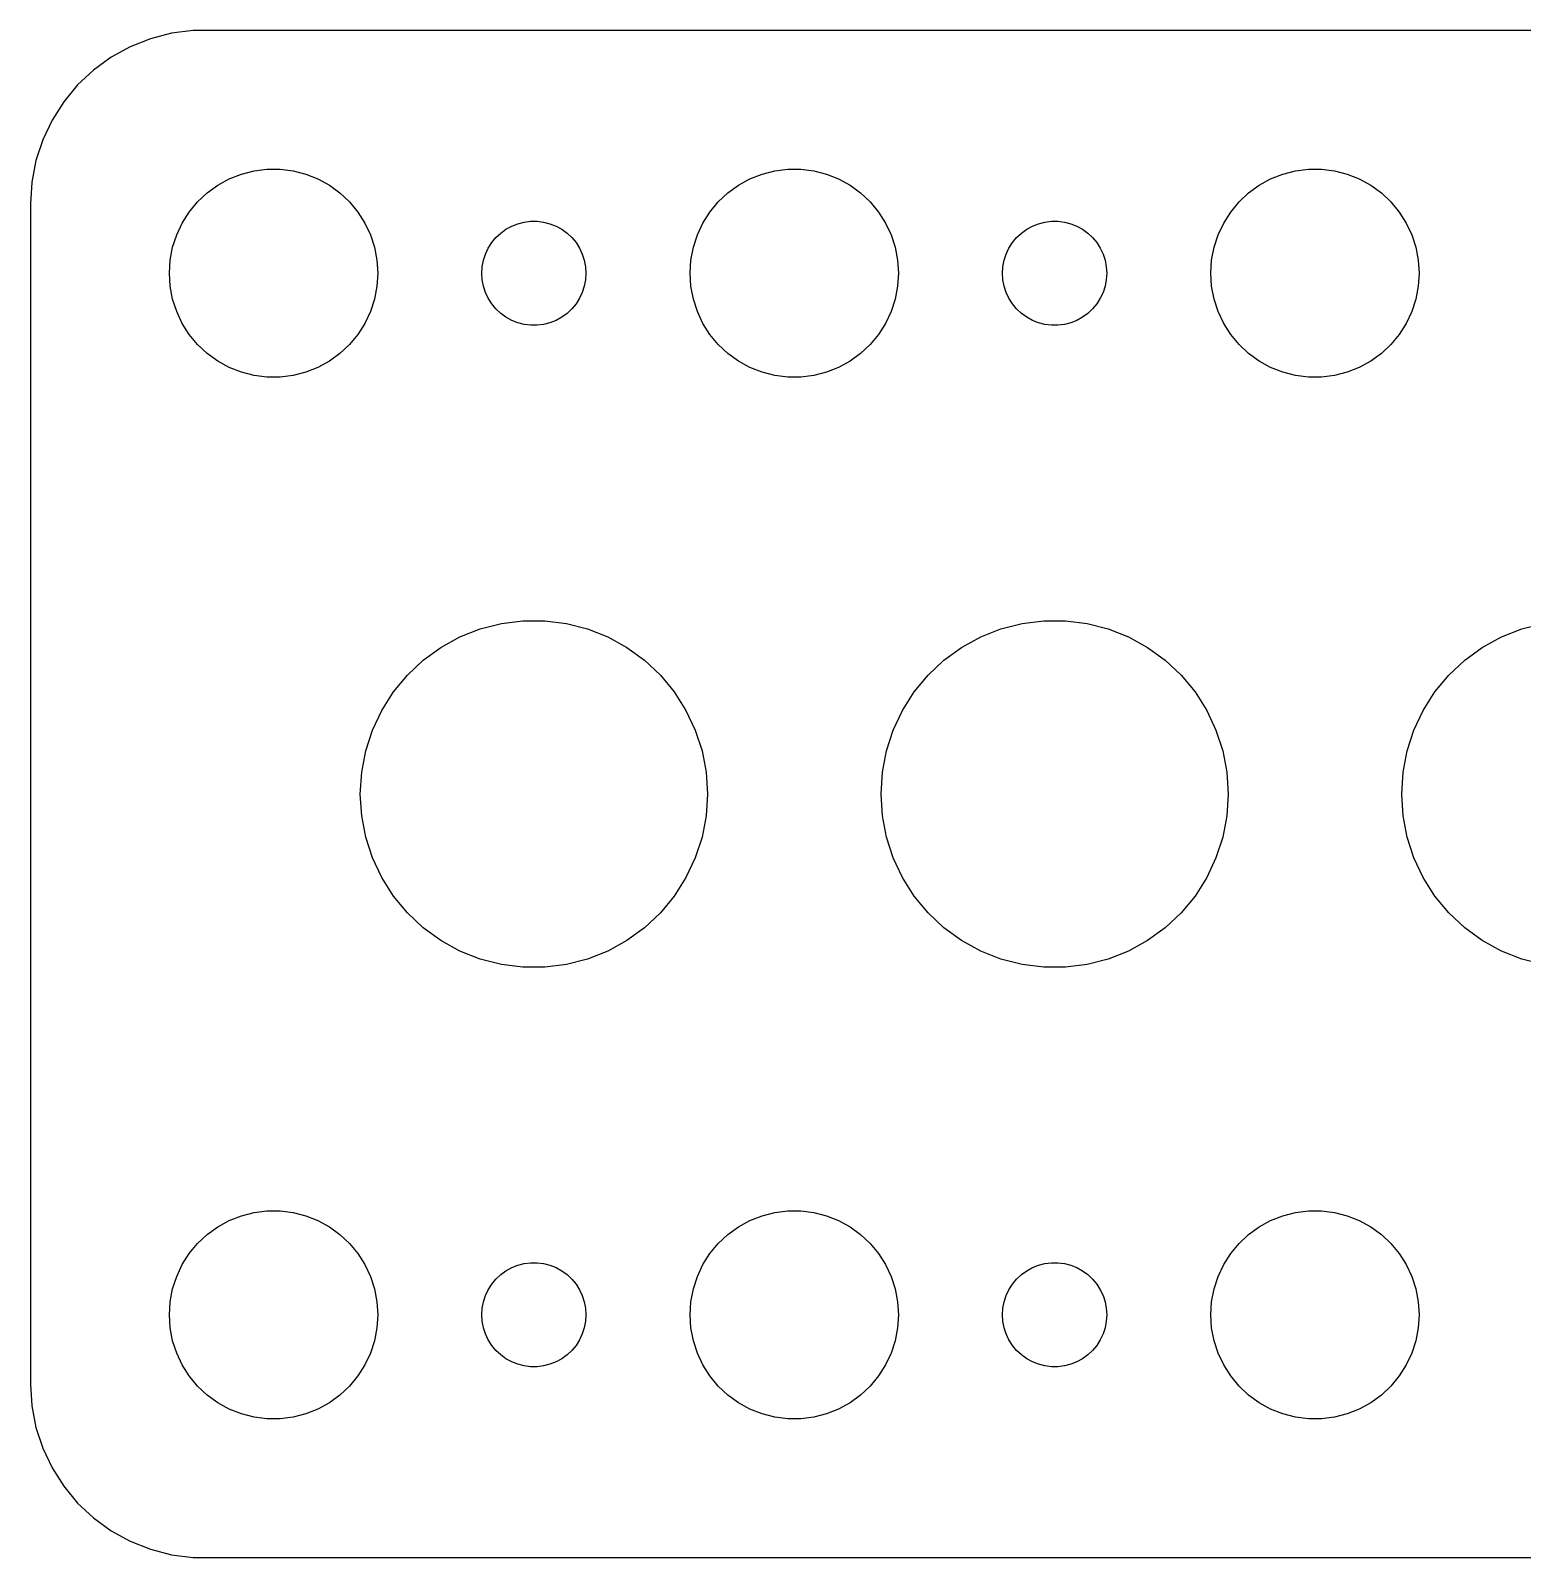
# Model space of a CAD drawing. Header units: metres. Extents: x -44.5 to 44.5, y 32 to 76.
# Drawn here: x -44.5 to -1.52, y 32.01 to 75.99 of the extents above; entities that cross this region are included whole.
import ezdxf

# ---------------------------------------------------------------- set-up
doc = ezdxf.new("R2010")
doc.units = ezdxf.units.M

msp = doc.modelspace()

# ---------------------------------------------------------------- linework, layer by layer
for p, q in [((-41.0451, 75.7553), (-41.6289, 75.5241)), ((-40.4369, 75.9114), (-41.0451, 75.7553)), ((-39.8139, 75.9901), (-40.4369, 75.9114)), ((39.8139, 75.9901), (-39.8139, 75.9901)), ((-42.1791, 75.2216), (-42.6871, 74.8526)), ((-41.6289, 75.5241), (-42.1791, 75.2216)), ((-42.6871, 74.8526), (-43.1448, 74.4227)), ((-43.1448, 74.4227), (-43.5451, 73.9389)), ((-43.5451, 73.9389), (-43.8815, 73.4088)), ((-43.8815, 73.4088), (-44.1489, 72.8406)), ((-44.1489, 72.8406), (-44.3429, 72.2434)), ((-44.3429, 72.2434), (-44.4606, 71.6267)), ((-39.1075, 71.533), (-38.7773, 71.7145)), ((-38.7773, 71.7145), (-38.427, 71.8532)), ((-38.427, 71.8532), (-38.0621, 71.9469)), ((-38.0621, 71.9469), (-37.6884, 71.9941)), ((-37.6884, 71.9941), (-37.3116, 71.9941)), ((-37.3116, 71.9941), (-36.9379, 71.9469)), ((-36.9379, 71.9469), (-36.5729, 71.8532)), ((-36.5729, 71.8532), (-36.2227, 71.7145)), ((-36.2227, 71.7145), (-35.8925, 71.533)), ((-24.1075, 71.533), (-23.7773, 71.7145)), ((-23.7773, 71.7145), (-23.427, 71.8532)), ((-23.427, 71.8532), (-23.0621, 71.9469)), ((-23.0621, 71.9469), (-22.6884, 71.9941)), ((-22.6884, 71.9941), (-22.3116, 71.9941)), ((-22.3116, 71.9941), (-21.9379, 71.9469)), ((-21.9379, 71.9469), (-21.5729, 71.8532)), ((-21.5729, 71.8532), (-21.2227, 71.7145)), ((-21.2227, 71.7145), (-20.8925, 71.533)), ((-9.10747, 71.533), (-8.77733, 71.7145)), ((-8.77733, 71.7145), (-8.42705, 71.8532)), ((-8.42705, 71.8532), (-8.06213, 71.9469)), ((-8.06213, 71.9469), (-7.68837, 71.9941)), ((-7.68837, 71.9941), (-7.31161, 71.9941)), ((-7.31161, 71.9941), (-6.93785, 71.9469)), ((-6.93785, 71.9469), (-6.57294, 71.8532)), ((-6.57294, 71.8532), (-6.22266, 71.7145)), ((-6.22266, 71.7145), (-5.89252, 71.533)), ((-44.4606, 71.6267), (-44.5, 71)), ((-39.6869, 71.0536), (-39.4123, 71.3115)), ((-39.4123, 71.3115), (-39.1075, 71.533)), ((-35.8925, 71.533), (-35.5877, 71.3115)), ((-35.5877, 71.3115), (-35.3131, 71.0536)), ((-24.6869, 71.0536), (-24.4123, 71.3115)), ((-24.4123, 71.3115), (-24.1075, 71.533)), ((-20.8925, 71.533), (-20.5877, 71.3115)), ((-20.5877, 71.3115), (-20.3131, 71.0536)), ((-9.6869, 71.0536), (-9.41226, 71.3115)), ((-9.41226, 71.3115), (-9.10747, 71.533)), ((-5.89252, 71.533), (-5.58772, 71.3115)), ((-5.58772, 71.3115), (-5.31308, 71.0536)), ((-44.5, 71), (-44.5, 37)), ((-39.927, 70.7634), (-39.6869, 71.0536)), ((-35.3131, 71.0536), (-35.0729, 70.7634)), ((-24.927, 70.7634), (-24.6869, 71.0536)), ((-20.3131, 71.0536), (-20.0729, 70.7634)), ((-9.92705, 70.7634), (-9.6869, 71.0536)), ((-5.31308, 71.0536), (-5.07294, 70.7634)), ((-40.2893, 70.1044), (-40.1289, 70.4453)), ((-40.1289, 70.4453), (-39.927, 70.7634)), ((-35.0729, 70.7634), (-34.8711, 70.4453)), ((-34.8711, 70.4453), (-34.7107, 70.1044)), ((-30.6387, 70.3572), (-30.4635, 70.4266)), ((-30.4635, 70.4266), (-30.2811, 70.4734)), ((-30.2811, 70.4734), (-30.0942, 70.497)), ((-30.0942, 70.497), (-29.9058, 70.497)), ((-29.9058, 70.497), (-29.7189, 70.4734)), ((-29.7189, 70.4734), (-29.5365, 70.4266)), ((-29.5365, 70.4266), (-29.3613, 70.3572)), ((-25.2893, 70.1044), (-25.1289, 70.4453)), ((-25.1289, 70.4453), (-24.927, 70.7634)), ((-20.0729, 70.7634), (-19.8711, 70.4453)), ((-19.8711, 70.4453), (-19.7107, 70.1044)), ((-15.6387, 70.3572), (-15.4635, 70.4266)), ((-15.4635, 70.4266), (-15.2811, 70.4734)), ((-15.2811, 70.4734), (-15.0942, 70.497)), ((-15.0942, 70.497), (-14.9058, 70.497)), ((-14.9058, 70.497), (-14.7189, 70.4734)), ((-14.7189, 70.4734), (-14.5365, 70.4266)), ((-14.5365, 70.4266), (-14.3613, 70.3572)), ((-10.2893, 70.1044), (-10.1289, 70.4453)), ((-10.1289, 70.4453), (-9.92705, 70.7634)), ((-5.07294, 70.7634), (-4.87108, 70.4453)), ((-4.87108, 70.4453), (-4.71066, 70.1044)), ((-40.4057, 69.7461), (-40.2893, 70.1044)), ((-34.7107, 70.1044), (-34.5942, 69.7461)), ((-31.2135, 69.8817), (-31.0934, 70.0268)), ((-31.0934, 70.0268), (-30.9561, 70.1558)), ((-30.9561, 70.1558), (-30.8037, 70.2665)), ((-30.8037, 70.2665), (-30.6387, 70.3572)), ((-29.3613, 70.3572), (-29.1963, 70.2665)), ((-29.1963, 70.2665), (-29.0439, 70.1558)), ((-29.0439, 70.1558), (-28.9065, 70.0268)), ((-28.9065, 70.0268), (-28.7865, 69.8817)), ((-25.4057, 69.7461), (-25.2893, 70.1044)), ((-19.7107, 70.1044), (-19.5942, 69.7461)), ((-16.2135, 69.8817), (-16.0934, 70.0268)), ((-16.0934, 70.0268), (-15.9561, 70.1558)), ((-15.9561, 70.1558), (-15.8037, 70.2665)), ((-15.8037, 70.2665), (-15.6387, 70.3572)), ((-14.3613, 70.3572), (-14.1963, 70.2665)), ((-14.1963, 70.2665), (-14.0439, 70.1558)), ((-14.0439, 70.1558), (-13.9065, 70.0268)), ((-13.9065, 70.0268), (-13.7865, 69.8817)), ((-10.4057, 69.7461), (-10.2893, 70.1044)), ((-4.71066, 70.1044), (-4.59424, 69.7461)), ((-40.4763, 69.376), (-40.4057, 69.7461)), ((-34.5942, 69.7461), (-34.5237, 69.376)), ((-31.4529, 69.373), (-31.3947, 69.5522)), ((-31.3947, 69.5522), (-31.3145, 69.7226)), ((-31.3145, 69.7226), (-31.2135, 69.8817)), ((-28.7865, 69.8817), (-28.6855, 69.7226)), ((-28.6855, 69.7226), (-28.6053, 69.5522)), ((-28.6053, 69.5522), (-28.5471, 69.373)), ((-25.4763, 69.376), (-25.4057, 69.7461)), ((-19.5942, 69.7461), (-19.5237, 69.376)), ((-16.4529, 69.373), (-16.3947, 69.5522)), ((-16.3947, 69.5522), (-16.3145, 69.7226)), ((-16.3145, 69.7226), (-16.2135, 69.8817)), ((-13.7865, 69.8817), (-13.6855, 69.7226)), ((-13.6855, 69.7226), (-13.6053, 69.5522)), ((-13.6053, 69.5522), (-13.5471, 69.373)), ((-10.4763, 69.376), (-10.4057, 69.7461)), ((-4.59424, 69.7461), (-4.52365, 69.376)), ((-40.5, 69), (-40.4763, 69.376)), ((-34.5237, 69.376), (-34.5, 69)), ((-31.5, 69), (-31.4882, 69.188)), ((-31.4882, 69.188), (-31.4529, 69.373)), ((-28.5471, 69.373), (-28.5118, 69.188)), ((-28.5118, 69.188), (-28.5, 69)), ((-25.5, 69), (-25.4763, 69.376)), ((-19.5237, 69.376), (-19.5, 69)), ((-16.5, 69), (-16.4882, 69.188)), ((-16.4882, 69.188), (-16.4529, 69.373)), ((-13.5471, 69.373), (-13.5118, 69.188)), ((-13.5118, 69.188), (-13.5, 69)), ((-10.5, 69), (-10.4763, 69.376)), ((-4.52365, 69.376), (-4.5, 69)), ((-40.4763, 68.624), (-40.5, 69)), ((-40.4057, 68.2539), (-40.4763, 68.624)), ((-34.5237, 68.624), (-34.5942, 68.2539)), ((-34.5, 69), (-34.5237, 68.624)), ((-31.4882, 68.812), (-31.5, 69)), ((-31.4529, 68.627), (-31.4882, 68.812)), ((-31.3947, 68.4478), (-31.4529, 68.627)), ((-28.5471, 68.627), (-28.6053, 68.4478)), ((-28.5118, 68.812), (-28.5471, 68.627)), ((-28.5, 69), (-28.5118, 68.812)), ((-25.4763, 68.624), (-25.5, 69)), ((-25.4057, 68.2539), (-25.4763, 68.624)), ((-19.5237, 68.624), (-19.5942, 68.2539)), ((-19.5, 69), (-19.5237, 68.624)), ((-16.4882, 68.812), (-16.5, 69)), ((-16.4529, 68.627), (-16.4882, 68.812)), ((-16.3947, 68.4478), (-16.4529, 68.627)), ((-13.5471, 68.627), (-13.6053, 68.4478)), ((-13.5118, 68.812), (-13.5471, 68.627)), ((-13.5, 69), (-13.5118, 68.812)), ((-10.4763, 68.624), (-10.5, 69)), ((-10.4057, 68.2539), (-10.4763, 68.624)), ((-4.52365, 68.624), (-4.59424, 68.2539)), ((-4.5, 69), (-4.52365, 68.624)), ((-40.2893, 67.8956), (-40.4057, 68.2539)), ((-34.5942, 68.2539), (-34.7107, 67.8956)), ((-31.3145, 68.2774), (-31.3947, 68.4478)), ((-31.2135, 68.1183), (-31.3145, 68.2774)), ((-28.6855, 68.2774), (-28.7865, 68.1183)), ((-28.6053, 68.4478), (-28.6855, 68.2774)), ((-25.2893, 67.8956), (-25.4057, 68.2539)), ((-19.5942, 68.2539), (-19.7107, 67.8956)), ((-16.3145, 68.2774), (-16.3947, 68.4478)), ((-16.2135, 68.1183), (-16.3145, 68.2774)), ((-13.6855, 68.2774), (-13.7865, 68.1183)), ((-13.6053, 68.4478), (-13.6855, 68.2774)), ((-10.2893, 67.8956), (-10.4057, 68.2539)), ((-4.59424, 68.2539), (-4.71066, 67.8956)), ((-40.1289, 67.5547), (-40.2893, 67.8956)), ((-34.7107, 67.8956), (-34.8711, 67.5547)), ((-31.0934, 67.9732), (-31.2135, 68.1183)), ((-30.9561, 67.8442), (-31.0934, 67.9732)), ((-30.8037, 67.7335), (-30.9561, 67.8442)), ((-30.6387, 67.6427), (-30.8037, 67.7335)), ((-29.1963, 67.7335), (-29.3613, 67.6427)), ((-29.0439, 67.8442), (-29.1963, 67.7335)), ((-28.9065, 67.9732), (-29.0439, 67.8442)), ((-28.7865, 68.1183), (-28.9065, 67.9732)), ((-25.1289, 67.5547), (-25.2893, 67.8956)), ((-19.7107, 67.8956), (-19.8711, 67.5547)), ((-16.0934, 67.9732), (-16.2135, 68.1183)), ((-15.9561, 67.8442), (-16.0934, 67.9732)), ((-15.8037, 67.7335), (-15.9561, 67.8442)), ((-15.6387, 67.6427), (-15.8037, 67.7335)), ((-14.1963, 67.7335), (-14.3613, 67.6427)), ((-14.0439, 67.8442), (-14.1963, 67.7335)), ((-13.9065, 67.9732), (-14.0439, 67.8442)), ((-13.7865, 68.1183), (-13.9065, 67.9732)), ((-10.1289, 67.5547), (-10.2893, 67.8956)), ((-4.71066, 67.8956), (-4.87108, 67.5547)), ((-39.927, 67.2366), (-40.1289, 67.5547)), ((-34.8711, 67.5547), (-35.0729, 67.2366)), ((-30.4635, 67.5734), (-30.6387, 67.6427)), ((-30.2811, 67.5266), (-30.4635, 67.5734)), ((-30.0942, 67.5029), (-30.2811, 67.5266)), ((-29.9058, 67.5029), (-30.0942, 67.5029)), ((-29.7189, 67.5266), (-29.9058, 67.5029)), ((-29.5365, 67.5734), (-29.7189, 67.5266)), ((-29.3613, 67.6427), (-29.5365, 67.5734)), ((-24.927, 67.2366), (-25.1289, 67.5547)), ((-19.8711, 67.5547), (-20.0729, 67.2366)), ((-15.4635, 67.5734), (-15.6387, 67.6427)), ((-15.2811, 67.5266), (-15.4635, 67.5734)), ((-15.0942, 67.5029), (-15.2811, 67.5266)), ((-14.9058, 67.5029), (-15.0942, 67.5029)), ((-14.7189, 67.5266), (-14.9058, 67.5029)), ((-14.5365, 67.5734), (-14.7189, 67.5266)), ((-14.3613, 67.6427), (-14.5365, 67.5734)), ((-9.92705, 67.2366), (-10.1289, 67.5547)), ((-4.87108, 67.5547), (-5.07294, 67.2366)), ((-39.6869, 66.9464), (-39.927, 67.2366)), ((-39.4123, 66.6884), (-39.6869, 66.9464)), ((-35.3131, 66.9464), (-35.5877, 66.6884)), ((-35.0729, 67.2366), (-35.3131, 66.9464)), ((-24.6869, 66.9464), (-24.927, 67.2366)), ((-24.4123, 66.6884), (-24.6869, 66.9464)), ((-20.3131, 66.9464), (-20.5877, 66.6884)), ((-20.0729, 67.2366), (-20.3131, 66.9464)), ((-9.6869, 66.9464), (-9.92705, 67.2366)), ((-9.41226, 66.6884), (-9.6869, 66.9464)), ((-5.31308, 66.9464), (-5.58772, 66.6884)), ((-5.07294, 67.2366), (-5.31308, 66.9464)), ((-39.1075, 66.467), (-39.4123, 66.6884)), ((-38.7773, 66.2855), (-39.1075, 66.467)), ((-35.8925, 66.467), (-36.2227, 66.2855)), ((-35.5877, 66.6884), (-35.8925, 66.467)), ((-24.1075, 66.467), (-24.4123, 66.6884)), ((-23.7773, 66.2855), (-24.1075, 66.467)), ((-20.8925, 66.467), (-21.2227, 66.2855)), ((-20.5877, 66.6884), (-20.8925, 66.467)), ((-9.10747, 66.467), (-9.41226, 66.6884)), ((-8.77733, 66.2855), (-9.10747, 66.467)), ((-5.89252, 66.467), (-6.22266, 66.2855)), ((-5.58772, 66.6884), (-5.89252, 66.467)), ((-38.427, 66.1468), (-38.7773, 66.2855)), ((-38.0621, 66.0531), (-38.427, 66.1468)), ((-37.6884, 66.0059), (-38.0621, 66.0531)), ((-37.3116, 66.0059), (-37.6884, 66.0059)), ((-36.9379, 66.0531), (-37.3116, 66.0059)), ((-36.5729, 66.1468), (-36.9379, 66.0531)), ((-36.2227, 66.2855), (-36.5729, 66.1468)), ((-23.427, 66.1468), (-23.7773, 66.2855)), ((-23.0621, 66.0531), (-23.427, 66.1468)), ((-22.6884, 66.0059), (-23.0621, 66.0531)), ((-22.3116, 66.0059), (-22.6884, 66.0059)), ((-21.9379, 66.0531), (-22.3116, 66.0059)), ((-21.5729, 66.1468), (-21.9379, 66.0531)), ((-21.2227, 66.2855), (-21.5729, 66.1468)), ((-8.42705, 66.1468), (-8.77733, 66.2855)), ((-8.06213, 66.0531), (-8.42705, 66.1468)), ((-7.68837, 66.0059), (-8.06213, 66.0531)), ((-7.31161, 66.0059), (-7.68837, 66.0059)), ((-6.93785, 66.0531), (-7.31161, 66.0059)), ((-6.57294, 66.1468), (-6.93785, 66.0531)), ((-6.22266, 66.2855), (-6.57294, 66.1468)), ((-30.9369, 58.9114), (-30.3139, 58.9901)), ((-30.3139, 58.9901), (-29.686, 58.9901)), ((-29.686, 58.9901), (-29.0631, 58.9114)), ((-15.9369, 58.9114), (-15.3139, 58.9901)), ((-15.3139, 58.9901), (-14.686, 58.9901)), ((-14.686, 58.9901), (-14.0631, 58.9114)), ((-32.6791, 58.2216), (-32.1289, 58.5241)), ((-32.1289, 58.5241), (-31.5451, 58.7553)), ((-31.5451, 58.7553), (-30.9369, 58.9114)), ((-29.0631, 58.9114), (-28.4549, 58.7553)), ((-28.4549, 58.7553), (-27.8711, 58.5241)), ((-27.8711, 58.5241), (-27.3209, 58.2216)), ((-17.6791, 58.2216), (-17.1289, 58.5241)), ((-17.1289, 58.5241), (-16.5451, 58.7553)), ((-16.5451, 58.7553), (-15.9369, 58.9114)), ((-14.0631, 58.9114), (-13.4549, 58.7553)), ((-13.4549, 58.7553), (-12.8711, 58.5241)), ((-12.8711, 58.5241), (-12.3209, 58.2216)), ((-2.67912, 58.2216), (-2.12889, 58.5241)), ((-2.12889, 58.5241), (-1.54507, 58.7553)), ((-1.54507, 58.7553), (-0.9369, 58.9114)), ((-33.1871, 57.8526), (-32.6791, 58.2216)), ((-27.3209, 58.2216), (-26.8129, 57.8526)), ((-18.1871, 57.8526), (-17.6791, 58.2216)), ((-12.3209, 58.2216), (-11.8129, 57.8526)), ((-3.18712, 57.8526), (-2.67912, 58.2216)), ((-33.6448, 57.4227), (-33.1871, 57.8526)), ((-26.8129, 57.8526), (-26.3551, 57.4227)), ((-18.6448, 57.4227), (-18.1871, 57.8526)), ((-11.8129, 57.8526), (-11.3551, 57.4227)), ((-3.64484, 57.4227), (-3.18712, 57.8526)), ((-34.0451, 56.9389), (-33.6448, 57.4227)), ((-26.3551, 57.4227), (-25.9549, 56.9389)), ((-19.0451, 56.9389), (-18.6448, 57.4227)), ((-11.3551, 57.4227), (-10.9549, 56.9389)), ((-4.04507, 56.9389), (-3.64484, 57.4227)), ((-34.3815, 56.4088), (-34.0451, 56.9389)), ((-25.9549, 56.9389), (-25.6185, 56.4088)), ((-19.3815, 56.4088), (-19.0451, 56.9389)), ((-10.9549, 56.9389), (-10.6185, 56.4088)), ((-4.38153, 56.4088), (-4.04507, 56.9389)), ((-34.6489, 55.8406), (-34.3815, 56.4088)), ((-25.6185, 56.4088), (-25.3511, 55.8406)), ((-19.6489, 55.8406), (-19.3815, 56.4088)), ((-10.6185, 56.4088), (-10.3511, 55.8406)), ((-4.64888, 55.8406), (-4.38153, 56.4088)), ((-34.8429, 55.2434), (-34.6489, 55.8406)), ((-25.3511, 55.8406), (-25.1571, 55.2434)), ((-19.8429, 55.2434), (-19.6489, 55.8406)), ((-10.3511, 55.8406), (-10.1571, 55.2434)), ((-4.84291, 55.2434), (-4.64888, 55.8406)), ((-34.9606, 54.6267), (-34.8429, 55.2434)), ((-25.1571, 55.2434), (-25.0394, 54.6267)), ((-19.9606, 54.6267), (-19.8429, 55.2434)), ((-10.1571, 55.2434), (-10.0394, 54.6267)), ((-4.96057, 54.6267), (-4.84291, 55.2434)), ((-35, 54), (-34.9606, 54.6267)), ((-25.0394, 54.6267), (-25, 54)), ((-20, 54), (-19.9606, 54.6267)), ((-10.0394, 54.6267), (-10, 54)), ((-5, 54), (-4.96057, 54.6267)), ((-34.9606, 53.3733), (-35, 54)), ((-25, 54), (-25.0394, 53.3733)), ((-19.9606, 53.3733), (-20, 54)), ((-10, 54), (-10.0394, 53.3733)), ((-4.96057, 53.3733), (-5, 54)), ((-34.8429, 52.7566), (-34.9606, 53.3733)), ((-25.0394, 53.3733), (-25.1571, 52.7566)), ((-19.8429, 52.7566), (-19.9606, 53.3733)), ((-10.0394, 53.3733), (-10.1571, 52.7566)), ((-4.84291, 52.7566), (-4.96057, 53.3733)), ((-34.6489, 52.1594), (-34.8429, 52.7566)), ((-25.1571, 52.7566), (-25.3511, 52.1594)), ((-19.6489, 52.1594), (-19.8429, 52.7566)), ((-10.1571, 52.7566), (-10.3511, 52.1594)), ((-4.64888, 52.1594), (-4.84291, 52.7566)), ((-34.3815, 51.5912), (-34.6489, 52.1594)), ((-25.3511, 52.1594), (-25.6185, 51.5912)), ((-19.3815, 51.5912), (-19.6489, 52.1594)), ((-10.3511, 52.1594), (-10.6185, 51.5912)), ((-4.38153, 51.5912), (-4.64888, 52.1594)), ((-34.0451, 51.0611), (-34.3815, 51.5912)), ((-25.6185, 51.5912), (-25.9549, 51.0611)), ((-19.0451, 51.0611), (-19.3815, 51.5912)), ((-10.6185, 51.5912), (-10.9549, 51.0611)), ((-4.04507, 51.0611), (-4.38153, 51.5912)), ((-33.6448, 50.5773), (-34.0451, 51.0611)), ((-25.9549, 51.0611), (-26.3551, 50.5773)), ((-18.6448, 50.5773), (-19.0451, 51.0611)), ((-10.9549, 51.0611), (-11.3551, 50.5773)), ((-3.64484, 50.5773), (-4.04507, 51.0611)), ((-33.1871, 50.1474), (-33.6448, 50.5773)), ((-26.3551, 50.5773), (-26.8129, 50.1474)), ((-18.1871, 50.1474), (-18.6448, 50.5773)), ((-11.3551, 50.5773), (-11.8129, 50.1474)), ((-3.18712, 50.1474), (-3.64484, 50.5773)), ((-32.6791, 49.7784), (-33.1871, 50.1474)), ((-26.8129, 50.1474), (-27.3209, 49.7784)), ((-17.6791, 49.7784), (-18.1871, 50.1474)), ((-11.8129, 50.1474), (-12.3209, 49.7784)), ((-2.67912, 49.7784), (-3.18712, 50.1474)), ((-32.1289, 49.4759), (-32.6791, 49.7784)), ((-27.3209, 49.7784), (-27.8711, 49.4759)), ((-17.1289, 49.4759), (-17.6791, 49.7784)), ((-12.3209, 49.7784), (-12.8711, 49.4759)), ((-2.12889, 49.4759), (-2.67912, 49.7784)), ((-31.5451, 49.2447), (-32.1289, 49.4759)), ((-27.8711, 49.4759), (-28.4549, 49.2447)), ((-16.5451, 49.2447), (-17.1289, 49.4759)), ((-12.8711, 49.4759), (-13.4549, 49.2447)), ((-1.54507, 49.2447), (-2.12889, 49.4759)), ((-30.9369, 49.0886), (-31.5451, 49.2447)), ((-30.3139, 49.0099), (-30.9369, 49.0886)), ((-29.686, 49.0099), (-30.3139, 49.0099)), ((-29.0631, 49.0886), (-29.686, 49.0099)), ((-28.4549, 49.2447), (-29.0631, 49.0886)), ((-15.9369, 49.0886), (-16.5451, 49.2447)), ((-15.3139, 49.0099), (-15.9369, 49.0886)), ((-14.686, 49.0099), (-15.3139, 49.0099)), ((-14.0631, 49.0886), (-14.686, 49.0099)), ((-13.4549, 49.2447), (-14.0631, 49.0886)), ((-0.9369, 49.0886), (-1.54507, 49.2447)), ((-38.7773, 41.7145), (-38.427, 41.8532)), ((-38.427, 41.8532), (-38.0621, 41.9469)), ((-38.0621, 41.9469), (-37.6884, 41.9941)), ((-37.6884, 41.9941), (-37.3116, 41.9941)), ((-37.3116, 41.9941), (-36.9379, 41.9469)), ((-36.9379, 41.9469), (-36.5729, 41.8532)), ((-36.5729, 41.8532), (-36.2227, 41.7145)), ((-23.7773, 41.7145), (-23.427, 41.8532)), ((-23.427, 41.8532), (-23.0621, 41.9469)), ((-23.0621, 41.9469), (-22.6884, 41.9941)), ((-22.6884, 41.9941), (-22.3116, 41.9941)), ((-22.3116, 41.9941), (-21.9379, 41.9469)), ((-21.9379, 41.9469), (-21.5729, 41.8532)), ((-21.5729, 41.8532), (-21.2227, 41.7145)), ((-8.77733, 41.7145), (-8.42705, 41.8532)), ((-8.42705, 41.8532), (-8.06213, 41.9469)), ((-8.06213, 41.9469), (-7.68837, 41.9941)), ((-7.68837, 41.9941), (-7.31161, 41.9941)), ((-7.31161, 41.9941), (-6.93785, 41.9469)), ((-6.93785, 41.9469), (-6.57294, 41.8532)), ((-6.57294, 41.8532), (-6.22266, 41.7145)), ((-39.4123, 41.3116), (-39.1075, 41.533)), ((-39.1075, 41.533), (-38.7773, 41.7145)), ((-36.2227, 41.7145), (-35.8925, 41.533)), ((-35.8925, 41.533), (-35.5877, 41.3116)), ((-24.4123, 41.3116), (-24.1075, 41.533)), ((-24.1075, 41.533), (-23.7773, 41.7145)), ((-21.2227, 41.7145), (-20.8925, 41.533)), ((-20.8925, 41.533), (-20.5877, 41.3116)), ((-9.41226, 41.3116), (-9.10747, 41.533)), ((-9.10747, 41.533), (-8.77733, 41.7145)), ((-6.22266, 41.7145), (-5.89252, 41.533)), ((-5.89252, 41.533), (-5.58772, 41.3116)), ((-39.927, 40.7634), (-39.6869, 41.0536)), ((-39.6869, 41.0536), (-39.4123, 41.3116)), ((-35.5877, 41.3116), (-35.3131, 41.0536)), ((-35.3131, 41.0536), (-35.0729, 40.7634)), ((-24.927, 40.7634), (-24.6869, 41.0536)), ((-24.6869, 41.0536), (-24.4123, 41.3116)), ((-20.5877, 41.3116), (-20.3131, 41.0536)), ((-20.3131, 41.0536), (-20.0729, 40.7634)), ((-9.92705, 40.7634), (-9.6869, 41.0536)), ((-9.6869, 41.0536), (-9.41226, 41.3116)), ((-5.58772, 41.3116), (-5.31308, 41.0536)), ((-5.31308, 41.0536), (-5.07294, 40.7634)), ((-40.1289, 40.4453), (-39.927, 40.7634)), ((-35.0729, 40.7634), (-34.8711, 40.4453)), ((-30.4635, 40.4266), (-30.2811, 40.4734)), ((-30.2811, 40.4734), (-30.0942, 40.4971)), ((-30.0942, 40.4971), (-29.9058, 40.4971)), ((-29.9058, 40.4971), (-29.7189, 40.4734)), ((-29.7189, 40.4734), (-29.5365, 40.4266)), ((-25.1289, 40.4453), (-24.927, 40.7634)), ((-20.0729, 40.7634), (-19.8711, 40.4453)), ((-15.4635, 40.4266), (-15.2811, 40.4734)), ((-15.2811, 40.4734), (-15.0942, 40.4971)), ((-15.0942, 40.4971), (-14.9058, 40.4971)), ((-14.9058, 40.4971), (-14.7189, 40.4734)), ((-14.7189, 40.4734), (-14.5365, 40.4266)), ((-10.1289, 40.4453), (-9.92705, 40.7634)), ((-5.07294, 40.7634), (-4.87108, 40.4453)), ((-40.4057, 39.7461), (-40.2893, 40.1044)), ((-40.2893, 40.1044), (-40.1289, 40.4453)), ((-34.8711, 40.4453), (-34.7107, 40.1044)), ((-34.7107, 40.1044), (-34.5942, 39.7461)), ((-31.2135, 39.8817), (-31.0934, 40.0268)), ((-31.0934, 40.0268), (-30.9561, 40.1558)), ((-30.9561, 40.1558), (-30.8037, 40.2665)), ((-30.8037, 40.2665), (-30.6387, 40.3573)), ((-30.6387, 40.3573), (-30.4635, 40.4266)), ((-29.5365, 40.4266), (-29.3613, 40.3573)), ((-29.3613, 40.3573), (-29.1963, 40.2665)), ((-29.1963, 40.2665), (-29.0439, 40.1558)), ((-29.0439, 40.1558), (-28.9065, 40.0268)), ((-28.9065, 40.0268), (-28.7865, 39.8817)), ((-25.4057, 39.7461), (-25.2893, 40.1044)), ((-25.2893, 40.1044), (-25.1289, 40.4453)), ((-19.8711, 40.4453), (-19.7107, 40.1044)), ((-19.7107, 40.1044), (-19.5942, 39.7461)), ((-16.2135, 39.8817), (-16.0934, 40.0268)), ((-16.0934, 40.0268), (-15.9561, 40.1558)), ((-15.9561, 40.1558), (-15.8037, 40.2665)), ((-15.8037, 40.2665), (-15.6387, 40.3573)), ((-15.6387, 40.3573), (-15.4635, 40.4266)), ((-14.5365, 40.4266), (-14.3613, 40.3573)), ((-14.3613, 40.3573), (-14.1963, 40.2665)), ((-14.1963, 40.2665), (-14.0439, 40.1558)), ((-14.0439, 40.1558), (-13.9065, 40.0268)), ((-13.9065, 40.0268), (-13.7865, 39.8817)), ((-10.4057, 39.7461), (-10.2893, 40.1044)), ((-10.2893, 40.1044), (-10.1289, 40.4453)), ((-4.87108, 40.4453), (-4.71066, 40.1044)), ((-4.71066, 40.1044), (-4.59424, 39.7461)), ((-40.4763, 39.376), (-40.4057, 39.7461)), ((-34.5942, 39.7461), (-34.5237, 39.376)), ((-31.3947, 39.5522), (-31.3145, 39.7226)), ((-31.3145, 39.7226), (-31.2135, 39.8817)), ((-28.7865, 39.8817), (-28.6855, 39.7226)), ((-28.6855, 39.7226), (-28.6053, 39.5522)), ((-25.4763, 39.376), (-25.4057, 39.7461)), ((-19.5942, 39.7461), (-19.5237, 39.376)), ((-16.3947, 39.5522), (-16.3145, 39.7226)), ((-16.3145, 39.7226), (-16.2135, 39.8817)), ((-13.7865, 39.8817), (-13.6855, 39.7226)), ((-13.6855, 39.7226), (-13.6053, 39.5522)), ((-10.4763, 39.376), (-10.4057, 39.7461)), ((-4.59424, 39.7461), (-4.52365, 39.376)), ((-40.5, 39), (-40.4763, 39.376)), ((-34.5237, 39.376), (-34.5, 39)), ((-31.5, 39), (-31.4882, 39.188)), ((-31.4882, 39.188), (-31.4529, 39.373)), ((-31.4529, 39.373), (-31.3947, 39.5522)), ((-28.6053, 39.5522), (-28.5471, 39.373)), ((-28.5471, 39.373), (-28.5118, 39.188)), ((-28.5118, 39.188), (-28.5, 39)), ((-25.5, 39), (-25.4763, 39.376)), ((-19.5237, 39.376), (-19.5, 39)), ((-16.5, 39), (-16.4882, 39.188)), ((-16.4882, 39.188), (-16.4529, 39.373)), ((-16.4529, 39.373), (-16.3947, 39.5522)), ((-13.6053, 39.5522), (-13.5471, 39.373)), ((-13.5471, 39.373), (-13.5118, 39.188)), ((-13.5118, 39.188), (-13.5, 39)), ((-10.5, 39), (-10.4763, 39.376)), ((-4.52365, 39.376), (-4.5, 39)), ((-40.4763, 38.624), (-40.5, 39)), ((-34.5, 39), (-34.5237, 38.624)), ((-31.4882, 38.812), (-31.5, 39)), ((-31.4529, 38.627), (-31.4882, 38.812)), ((-28.5118, 38.812), (-28.5471, 38.627)), ((-28.5, 39), (-28.5118, 38.812)), ((-25.4763, 38.624), (-25.5, 39)), ((-19.5, 39), (-19.5237, 38.624)), ((-16.4882, 38.812), (-16.5, 39)), ((-16.4529, 38.627), (-16.4882, 38.812)), ((-13.5118, 38.812), (-13.5471, 38.627)), ((-13.5, 39), (-13.5118, 38.812)), ((-10.4763, 38.624), (-10.5, 39)), ((-4.5, 39), (-4.52365, 38.624)), ((-40.4057, 38.2539), (-40.4763, 38.624)), ((-34.5237, 38.624), (-34.5942, 38.2539)), ((-31.3947, 38.4478), (-31.4529, 38.627)), ((-31.3145, 38.2774), (-31.3947, 38.4478)), ((-31.2135, 38.1183), (-31.3145, 38.2774)), ((-28.6855, 38.2774), (-28.7865, 38.1183)), ((-28.6053, 38.4478), (-28.6855, 38.2774)), ((-28.5471, 38.627), (-28.6053, 38.4478)), ((-25.4057, 38.2539), (-25.4763, 38.624)), ((-19.5237, 38.624), (-19.5942, 38.2539)), ((-16.3947, 38.4478), (-16.4529, 38.627)), ((-16.3145, 38.2774), (-16.3947, 38.4478)), ((-16.2135, 38.1183), (-16.3145, 38.2774)), ((-13.6855, 38.2774), (-13.7865, 38.1183)), ((-13.6053, 38.4478), (-13.6855, 38.2774)), ((-13.5471, 38.627), (-13.6053, 38.4478)), ((-10.4057, 38.2539), (-10.4763, 38.624)), ((-4.52365, 38.624), (-4.59424, 38.2539)), ((-40.2893, 37.8956), (-40.4057, 38.2539)), ((-40.1289, 37.5547), (-40.2893, 37.8956)), ((-34.7107, 37.8956), (-34.8711, 37.5547)), ((-34.5942, 38.2539), (-34.7107, 37.8956)), ((-31.0934, 37.9732), (-31.2135, 38.1183)), ((-30.9561, 37.8442), (-31.0934, 37.9732)), ((-30.8037, 37.7335), (-30.9561, 37.8442)), ((-29.0439, 37.8442), (-29.1963, 37.7335)), ((-28.9065, 37.9732), (-29.0439, 37.8442)), ((-28.7865, 38.1183), (-28.9065, 37.9732)), ((-25.2893, 37.8956), (-25.4057, 38.2539)), ((-25.1289, 37.5547), (-25.2893, 37.8956)), ((-19.7107, 37.8956), (-19.8711, 37.5547)), ((-19.5942, 38.2539), (-19.7107, 37.8956)), ((-16.0934, 37.9732), (-16.2135, 38.1183)), ((-15.9561, 37.8442), (-16.0934, 37.9732)), ((-15.8037, 37.7335), (-15.9561, 37.8442)), ((-14.0439, 37.8442), (-14.1963, 37.7335)), ((-13.9065, 37.9732), (-14.0439, 37.8442)), ((-13.7865, 38.1183), (-13.9065, 37.9732)), ((-10.2893, 37.8956), (-10.4057, 38.2539)), ((-10.1289, 37.5547), (-10.2893, 37.8956)), ((-4.71066, 37.8956), (-4.87108, 37.5547)), ((-4.59424, 38.2539), (-4.71066, 37.8956)), ((-39.927, 37.2366), (-40.1289, 37.5547)), ((-34.8711, 37.5547), (-35.0729, 37.2366)), ((-30.6387, 37.6428), (-30.8037, 37.7335)), ((-30.4635, 37.5734), (-30.6387, 37.6428)), ((-30.2811, 37.5266), (-30.4635, 37.5734)), ((-30.0942, 37.503), (-30.2811, 37.5266)), ((-29.9058, 37.503), (-30.0942, 37.503)), ((-29.7189, 37.5266), (-29.9058, 37.503)), ((-29.5365, 37.5734), (-29.7189, 37.5266)), ((-29.3613, 37.6428), (-29.5365, 37.5734)), ((-29.1963, 37.7335), (-29.3613, 37.6428)), ((-24.927, 37.2366), (-25.1289, 37.5547)), ((-19.8711, 37.5547), (-20.0729, 37.2366)), ((-15.6387, 37.6428), (-15.8037, 37.7335)), ((-15.4635, 37.5734), (-15.6387, 37.6428)), ((-15.2811, 37.5266), (-15.4635, 37.5734)), ((-15.0942, 37.503), (-15.2811, 37.5266)), ((-14.9058, 37.503), (-15.0942, 37.503)), ((-14.7189, 37.5266), (-14.9058, 37.503)), ((-14.5365, 37.5734), (-14.7189, 37.5266)), ((-14.3613, 37.6428), (-14.5365, 37.5734)), ((-14.1963, 37.7335), (-14.3613, 37.6428)), ((-9.92705, 37.2366), (-10.1289, 37.5547)), ((-4.87108, 37.5547), (-5.07294, 37.2366)), ((-44.5, 37), (-44.4606, 36.3733)), ((-39.6869, 36.9464), (-39.927, 37.2366)), ((-39.4123, 36.6885), (-39.6869, 36.9464)), ((-35.3131, 36.9464), (-35.5877, 36.6885)), ((-35.0729, 37.2366), (-35.3131, 36.9464)), ((-24.6869, 36.9464), (-24.927, 37.2366)), ((-24.4123, 36.6885), (-24.6869, 36.9464)), ((-20.3131, 36.9464), (-20.5877, 36.6885)), ((-20.0729, 37.2366), (-20.3131, 36.9464)), ((-9.6869, 36.9464), (-9.92705, 37.2366)), ((-9.41226, 36.6885), (-9.6869, 36.9464)), ((-5.31308, 36.9464), (-5.58772, 36.6885)), ((-5.07294, 37.2366), (-5.31308, 36.9464)), ((-39.1075, 36.467), (-39.4123, 36.6885)), ((-35.5877, 36.6885), (-35.8925, 36.467)), ((-24.1075, 36.467), (-24.4123, 36.6885)), ((-20.5877, 36.6885), (-20.8925, 36.467)), ((-9.10747, 36.467), (-9.41226, 36.6885)), ((-5.58772, 36.6885), (-5.89252, 36.467)), ((-44.4606, 36.3733), (-44.3429, 35.7566)), ((-38.7773, 36.2855), (-39.1075, 36.467)), ((-38.427, 36.1468), (-38.7773, 36.2855)), ((-38.0621, 36.0531), (-38.427, 36.1468)), ((-36.5729, 36.1468), (-36.9379, 36.0531)), ((-36.2227, 36.2855), (-36.5729, 36.1468)), ((-35.8925, 36.467), (-36.2227, 36.2855)), ((-23.7773, 36.2855), (-24.1075, 36.467)), ((-23.427, 36.1468), (-23.7773, 36.2855)), ((-23.0621, 36.0531), (-23.427, 36.1468)), ((-21.5729, 36.1468), (-21.9379, 36.0531)), ((-21.2227, 36.2855), (-21.5729, 36.1468)), ((-20.8925, 36.467), (-21.2227, 36.2855)), ((-8.77733, 36.2855), (-9.10747, 36.467)), ((-8.42705, 36.1468), (-8.77733, 36.2855)), ((-8.06213, 36.0531), (-8.42705, 36.1468)), ((-6.57294, 36.1468), (-6.93785, 36.0531)), ((-6.22266, 36.2855), (-6.57294, 36.1468)), ((-5.89252, 36.467), (-6.22266, 36.2855)), ((-44.3429, 35.7566), (-44.1489, 35.1594)), ((-37.6884, 36.0059), (-38.0621, 36.0531)), ((-37.3116, 36.0059), (-37.6884, 36.0059)), ((-36.9379, 36.0531), (-37.3116, 36.0059)), ((-22.6884, 36.0059), (-23.0621, 36.0531)), ((-22.3116, 36.0059), (-22.6884, 36.0059)), ((-21.9379, 36.0531), (-22.3116, 36.0059)), ((-7.68837, 36.0059), (-8.06213, 36.0531)), ((-7.31161, 36.0059), (-7.68837, 36.0059)), ((-6.93785, 36.0531), (-7.31161, 36.0059)), ((-44.1489, 35.1594), (-43.8815, 34.5912)), ((-43.8815, 34.5912), (-43.5451, 34.0611)), ((-43.5451, 34.0611), (-43.1448, 33.5773)), ((-43.1448, 33.5773), (-42.6871, 33.1474)), ((-42.6871, 33.1474), (-42.1791, 32.7784)), ((-42.1791, 32.7784), (-41.6289, 32.4759)), ((-41.6289, 32.4759), (-41.0451, 32.2447)), ((-41.0451, 32.2447), (-40.4369, 32.0886)), ((-40.4369, 32.0886), (-39.8139, 32.0099)), ((-39.8139, 32.0099), (39.8139, 32.0099))]:
    msp.add_line(p, q)

doc.saveas('drawing.dxf')
